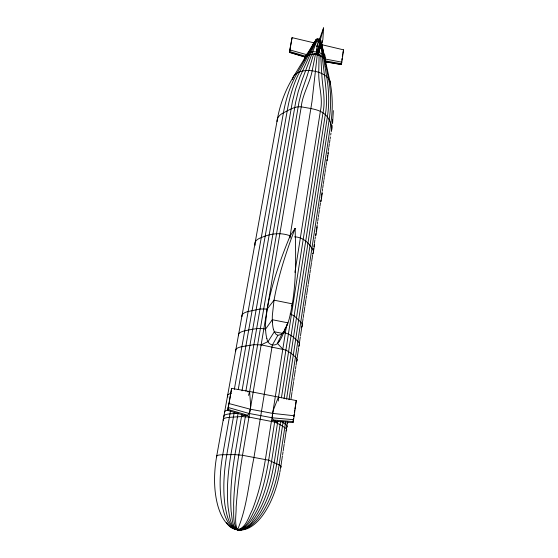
<?xml version="1.0" encoding="UTF-8"?>
<svg xmlns="http://www.w3.org/2000/svg" width="558" height="558" viewBox="0 0 558 558"><rect width="100%" height="100%" fill="white"/><g stroke="black" fill="none" stroke-linecap="round" stroke-linejoin="round"><path stroke-width="0.84" d="M234.269 412.174L226.813 454.637C223.967 471.37 222.747 488.543 225 505.415C226.722 514.092 228.11 526.236 237.589 529.877C247.103 528.398 250.863 517.203 254.894 509.775C261.8 494.004 265.943 477.153 268.677 460.204L274.773 421.22L293.02 422.566L293.048 421.75A12.429 1.904 -80 0 1 293.243 420.111M317.035 46.691L317.146 45.568M333.349 110.61L332.575 123.716M332.477 119.531L332.289 122.355M278.303 401.042L278.526 397.212L323.047 112.402C325.739 99.45 322.329 86.504 321.75 73.551L320.766 56.128L318.011 53.631A1.179 0.677 17.4 0 1 317.718 53.68L321.401 42.938A1.067 0.879 22.1 0 0 321.61 42.778A2.204 1.814 22.1 0 0 321.778 42.596L321.785 42.582A5.454 4.485 21.9 0 0 322.14 41.941L322.412 41.257A22.16 18.219 20.7 0 0 322.873 39.444L323.591 27.9L320.613 38.907A21.999 18.058 23.6 0 0 320.466 40.797L320.508 41.557A5.447 4.478 22.5 0 0 320.634 42.31L320.641 42.331A2.204 1.814 22.3 0 0 320.731 42.575A1.067 0.879 22.2 0 0 320.885 42.813L321.401 42.938L320.885 42.813L317.104 53.533L315.396 54.558L312.173 70.789C309.836 83.212 302.541 94.114 301.243 106.822L242.528 455.3C239.668 472.493 237.303 489.791 236.146 507.187C236.306 514.581 234.2 523.027 237.492 529.884C247.048 507.592 248.882 481.986 253.848 458.181L272.276 345.228L277.877 335.274L280.841 334.591L283.931 331.319A38.92 37.142 25.2 0 0 287.105 324.951M316.358 50.122L317.683 44.228L323.591 27.9M319.19 49.962L319.099 50.771M332.031 125.173L331.278 131.13M321.401 43.182L321.701 44.668L343.505 49.836L343.4 50.68M343.365 50.966L342.11 60.243A21.371 2.497 -76.7 0 1 341.803 62.14L341.656 62.935A5.378 0.635 -76.6 0 1 341.496 63.758L341.315 64.512M305.547 57.076L289.4 52.215L289.581 51.05A22.676 1.332 -77.3 0 1 289.881 49.334L292.064 37.644L314.042 42.854L315.758 40.03L316.742 40.267M293.243 420.118L293.264 419.979A30.453 4.757 -79.9 0 1 293.459 418.507L293.494 418.27M227.706 410.36L227.915 409.405A12.234 0.893 -79.1 0 0 228.243 407.668L228.271 407.528A28.911 2.065 -79 0 0 228.55 406.015L231.633 388.354L253.165 392.155L296.27 400.567L293.822 418.193A28.674 4.185 -79.9 0 1 293.578 419.7L293.557 419.846A12.13 1.807 -80 0 1 293.257 421.569M293.773 416.331L294.066 414.399M280.869 466.258L280.451 468.985M280.953 465.679L281.392 462.777M281.476 462.198L281.999 458.725M282.09 458.146L282.432 455.837M282.606 454.686L283.039 451.813M283.213 450.669L283.645 447.802M283.729 447.23L284.161 444.377M284.329 443.233L284.761 440.395M284.845 439.823L285.354 436.419M285.438 435.854L285.863 433.029M285.947 432.464L286.428 429.276M286.526 428.635L286.993 425.552M287.105 424.778L287.496 422.197M291.018 398.768L291.45 395.887M291.541 395.315L291.967 392.448M292.141 391.304L292.573 388.445M292.657 387.88L293.173 384.462M293.257 383.897L293.599 381.623M293.766 380.493L294.192 377.661M294.366 376.538L294.784 373.72M294.868 373.156L295.294 370.352M295.461 369.229L295.886 366.432M296.054 365.316L296.472 362.526M296.556 361.968L297.002 358.975M297.149 358.006L297.588 355.09M297.665 354.602L298.174 351.219M298.244 350.731L298.676 347.836M298.823 346.874L299.241 344.119M299.332 343.519L299.869 339.941M299.96 339.341L300.316 336.962M300.497 335.776L300.943 332.812M301.027 332.219L302.066 325.342M302.143 324.819L302.61 321.687M302.694 321.171L303.085 318.569M303.238 317.53L303.705 314.426M303.859 313.394L304.326 310.297M304.403 309.781L304.794 307.214M304.947 306.189L305.407 303.113M305.484 302.603L305.944 299.541M306.098 298.523L306.481 295.984M306.635 294.966L307.088 291.925M307.165 291.422L307.618 288.395M307.772 287.384L308.149 284.873M308.302 283.869L308.755 280.862M308.832 280.36L309.355 276.866M309.432 276.37L309.802 273.88M309.955 272.89L310.401 269.912M310.548 268.921L310.994 265.964M311.071 265.469L311.51 262.518M311.664 261.535L312.103 258.591M312.18 258.103L312.62 255.173M312.926 253.109L312.766 254.197A29.567 11.125 9.4 0 0 311.915 248.233C308.072 242.067 302.234 237.011 294.589 236.85M313.422 249.838L313.582 248.749M313.91 246.58L314.238 244.411M314.398 243.33L314.886 240.093M315.047 239.019L315.368 236.871M315.535 235.797L315.856 233.656M316.177 231.514L316.498 229.38M316.658 228.32L317.139 225.125M317.3 224.065L317.614 221.951M317.774 220.891L318.248 217.732M318.409 216.678L318.723 214.572M318.883 213.526L319.357 210.387M319.511 209.341L319.825 207.255M319.985 206.209L320.452 203.091M320.606 202.059L320.92 199.987M321.227 197.923L321.541 195.858M321.694 194.826L322.161 191.75M322.315 190.724L322.622 188.674M322.775 187.655L323.235 184.593M323.389 183.575L323.842 180.527M323.996 179.516L324.303 177.493M324.456 176.481L324.909 173.461M325.063 172.45L325.516 169.444M325.663 168.439L325.963 166.437M326.116 165.44L326.563 162.448M326.716 161.457L327.016 159.469M327.309 157.489L327.609 155.515M327.909 153.541L328.202 151.567M328.348 150.583L328.795 147.64M328.941 146.663L329.38 143.734M329.527 142.757L329.966 139.835M330.113 138.865L330.406 136.926M330.699 134.987L330.985 133.055M313.373 252.342L314.614 244.09M315.919 235.427L317.209 226.848M321.01 201.536L322.259 193.242M327.134 160.753L328.334 152.801M283.164 421.534L276.74 463.635C274.055 480.577 269.207 497.429 260.467 512.286C255.341 520.363 247.954 530.811 237.115 529.814C226.046 527.184 220.584 515.452 217.76 505.457C213.456 489.331 213.881 472.263 216.727 455.921L277.417 118.966C280.032 104.381 285.278 90.257 292.978 77.583L305.365 57.16L289.414 52.389M286.561 399.235L329.074 120.361C331.222 106.522 331.243 92.293 328.474 78.545L321.408 43.301M285.703 421.506L279.139 464.912C276.622 480.996 271.865 496.955 263.474 510.995C258.054 519.596 250.5 529.347 239.515 530.086M288.995 399.751L330.782 123.541C332.945 109.277 332.826 94.588 329.729 80.471L321.568 43.217A3.948 2.413 9.4 0 1 321.582 44.912M280.541 421.52L274.264 462.38C270.846 482.677 265.287 503.414 253.018 520.279C247.703 530.386 232.839 533.706 226.597 522.609M284.036 398.775L327.295 117.264C329.527 103.837 328.906 90.096 326.688 76.711L321.129 43.489M341.775 60.208L342.061 58.374M228.85 403.448L228.334 406.357A30.725 2.344 -79.1 0 0 228.083 407.828L228.062 407.968A12.534 0.935 -79.1 0 0 227.79 409.607L227.685 410.381L245.513 415.78A2.399 2.26 -53.7 0 0 247.313 415.396L248.966 417.07L274.641 422.071L280.067 424.603L284.782 427.609A32.176 5.594 9.3 0 1 286.01 430.922M277.835 421.011L271.606 461.208C268.893 478.108 264.527 494.904 257.036 510.347C252.641 518.033 247.682 529.179 237.589 529.877C227.252 526.808 224.19 514.518 222.077 505.262C218.966 488.585 219.873 471.391 222.726 454.749L230.496 410.967M281.42 397.861L325.321 114.516C327.741 101.41 325.907 88.115 324.421 75.03L320.843 44.982M294.359 412.474L294.694 410.311M286.428 326.221L265.399 459.429C262.602 476.63 258.654 493.739 252.258 509.984C248.617 516.868 246.043 528.077 237.324 529.807M286.526 325.6L286.624 324.986M294.924 272.388L320.369 111.188C323.361 98.166 318.325 85.353 318.751 72.324L319.085 55.423L317.383 53.673L312.006 101.382L290.111 235.901L290.265 238.022M294.889 409.105L295.315 406.44M295.468 405.471L296.27 400.567M292.064 37.644L290.279 48.03A21.518 1.228 -77.5 0 1 289.93 49.927L289.909 50.032M342.333 56.693L342.703 54.482M287.154 324.965L287.949 322.845A81.859 77.841 13.3 0 0 289.253 318.73C296.619 289.288 295.998 258.549 295.112 228.424C286.233 251.728 278.414 275.582 274.034 300.169L267.163 309.055L265.636 322.085A79.041 73.558 43.8 0 0 265.531 329.122L265.58 329.911M231.633 388.354L229.08 403.078M342.877 53.456L343.505 49.836M280.318 469.773L279.9 472.152M241.886 414.329L234.967 454.603C231.87 473.351 229.819 492.435 231.138 511.449C232.24 516.854 231.716 531.077 240.135 529.403M245.876 391.144L295.698 101.954L298.251 91.519L302.059 80.073L317.565 38.969L317.823 39.499M238.113 413.178L230.914 454.568C227.978 472.103 226.388 490.029 228.145 507.78C229.659 515.348 229.777 528.705 239.57 530.086M241.998 390.83L292.455 101.382L295.684 88.875L300.218 76.195L317.125 39.039L317.676 39.744M238.252 389.498L287.203 110.84C289.588 97.378 293.285 84 299.66 71.836L316.735 39.158A2.713 1.667 9.4 0 1 320.02 39.485M267.254 308.511C271.906 283.506 280.409 259.358 290.111 235.901L295.112 228.424M234.325 389.414L283.422 112.8C285.898 98.899 290.258 85.228 297.254 72.917L316.393 39.318L317.265 39.904M279.746 472.947C276.677 488.383 271.383 503.741 261.862 516.436C256.164 523.843 247.152 531.934 237.108 529.612C232.281 522.462 234.095 512.767 233.614 504.578C234.088 487.887 236.111 471.273 238.866 454.819L245.513 415.78L245.06 415.257M289.811 50.527L289.595 51.594M317.293 44.849L317.481 43.901M289.588 51.629L289.435 52.299M248.498 395.42L249.6 391.751L299.032 101.821L301.501 92.042L307.353 75.274L313.505 54.419L316.902 53.331L320.738 42.575L321.617 42.785L318.011 53.631M293.055 422.483L293.257 421.569L273.176 419.979L271.425 421.241M289.4 52.215L289.616 51.503L305.819 56.288A13.148 1.73 12.5 0 1 306.984 55.835M322.273 56.979A13.19 7.331 44.7 0 0 318.123 53.442L321.785 42.582L320.641 42.31L316.763 53.122A2.378 1.381 16.7 0 0 316.909 53.331A1.179 0.684 17 0 0 317.104 53.533L321.129 42.966M318.744 39.667L318.96 39.067L318.904 42.868M316.874 46.53L317.049 46.042L316.818 46.642M305.372 57.146L305.819 56.288M286.979 325.063L283.373 333.426M291.534 306.007L291.722 305.554M292.106 304.647L292.427 303.88L274.034 300.169L272.36 315.361A80.701 74.688 43.3 0 0 272.304 319.734L272.388 322.029M325.691 61.757L341.224 64.393L341.496 63.758L325.175 60.836A13.162 1.73 12.6 0 0 325.279 60.138M287.119 324.749L287.949 322.845L272.304 319.734L265.545 329.122C258.591 327.469 251.525 329.485 244.711 330.873A30.92 8.384 9.4 0 0 238.531 335.714M315.723 41.104L316.149 40.873M310.904 48.407L314.042 42.854L308.093 52.536M310.806 48.574L310.325 49.425M309.941 50.094L308.693 52.236M306.356 55.375L306.767 54.698A9.423 5.601 9.4 0 1 317.558 52.131A9.423 5.601 9.4 0 1 324.909 58.967L341.796 62.147L341.273 63.814A5.441 0.649 -76.5 0 0 341.224 64.4M308.302 52.877L307.73 53.826M275.247 420.865L274.85 421.227M279.418 341.001C276.405 347.606 267.463 345.541 266.905 338.546M293.808 416.087L294.192 415.752L272.667 413.38L250.291 409.202L228.996 403.56M318.848 41.599L318.332 40.553L318.723 40.455M318.953 40.322L319.406 40.057M223.465 420.537A32.176 5.594 9.3 0 1 229.366 417.349L241.509 416.547L244.718 414.817M235.755 351.156A31.15 7.896 9.4 0 1 241.914 346.658L253.869 344.684L261.13 344.886L268.091 341.538L274.313 331.766L273.427 329.248M244.746 528.928L245.108 528.761M319.504 41.404L318.388 40.657L319.315 40.302M244.02 529.228C242.019 529.723 238.671 530.867 237.129 529.305M319.539 40.929L318.388 40.657L319.281 40.455M318.388 40.657L319.511 40.546M237.854 413.199L229.987 413.862A32.127 5.713 9.3 0 0 224.037 417.063M247.445 391.744L249.6 391.751L250.661 405.415A30.265 28.116 -52.5 0 1 250.305 409.202M241.509 416.547L248.966 417.07M267.163 309.055L260 309.006L248.15 311.531A30.641 8.977 9.4 0 0 241.921 316.679M228.271 407.528L248.966 413.436L272.52 417.823L293.578 419.7M325.565 61.875L341.287 64.582M341.133 63.187L341.343 63.228A22.515 2.72 -76.4 0 1 341.489 62.147M237.227 529.821L234.604 528.719M261.13 344.886L285.898 350.054L291.039 353.207L295.447 357.085A31.15 7.896 9.4 0 1 296.577 361.486M283.659 332.701C289.442 333.37 293.926 337.353 297.832 341.336A30.92 8.384 9.4 0 1 298.837 346.072M290.753 236.041C280.967 232.156 270.63 233.439 261.27 237.617A29.567 11.125 9.4 0 0 255.194 245.227M277.877 335.274L275.959 334.235L274.313 331.766L282.32 333.349L277.361 343.358L282.808 349.12M306.767 54.698L289.923 49.934L289.79 51.113M228.083 407.828L228.606 407.982M227.915 409.405L247.571 415.215M305.463 55.793L306.091 55.981M290.167 313.875L294.129 315.842L300.755 322.029A30.641 8.977 9.4 0 1 301.627 327.162M279.405 397.603L278.526 397.212L277.793 398.67L273.497 409.698A30.034 25.243 81.1 0 0 272.653 413.38M281.358 421.555L285.305 424.136A32.127 5.713 9.3 0 1 286.519 427.512M317.251 39.625L316.735 39.158A2.713 1.667 9.4 0 0 315.884 41.013M275.994 421.095L277.493 423.222M316.491 52.396L320.473 40.797L322.412 41.257L318.506 52.905A5.929 3.453 18.3 0 1 318.102 53.428M323.752 53.24L321.701 44.668L321.959 46.53M323.793 53.415L324.421 56.386M326.123 66.59L326.242 67.155M324.909 58.967L325.035 59.769M322.357 49.369L322.245 48.56M325.175 60.836L325.175 60.857A1.332 0.384 86.5 0 1 325.216 61.673M280.43 467.562A32.72 4.318 9.3 0 0 279.139 464.912L268.677 460.204L242.528 455.3L234.967 454.603L222.726 454.749A32.72 4.318 9.3 0 0 216.776 456.835M287.837 422.148A32.064 5.852 9.3 0 1 287.07 423.431M224.637 412.676A32.064 5.852 9.3 0 1 227.971 410.053M331.208 131.276A27.747 14.355 9.4 0 0 330.782 123.541C325.956 109.528 314.782 109.375 301.243 106.822C294.729 106.083 289.037 110.135 283.422 112.8A27.747 14.355 9.4 0 0 277.047 121.595M227.957 397.052A31.82 6.41 9.4 0 1 231.263 393.362M250.249 409.202A14.375 13.462 -52.6 0 1 249.021 413.457M248.938 413.422A5.489 5.162 -53.2 0 1 247.592 415.236M272.471 417.823A14.327 12.164 81.2 0 1 272.702 413.394M266.829 338.56A40.239 38.042 39.8 0 1 265.643 329.911M273.378 329.255A38.732 36.451 39 0 1 272.437 322.036M285.089 328.502A80.115 76.53 12.7 0 1 283.666 332.707M283.318 333.398A40.427 38.767 24.7 0 1 279.481 341.05M272.548 417.816A5.482 4.687 81.5 0 0 273.155 419.993L273.343 420.244A2.392 2.051 81.7 0 0 274.766 421.241M292.657 79.564A19.132 10.839 9.4 0 1 312.306 70.81A19.132 10.839 9.4 0 1 330.517 84.593M304.305 60.02A10.825 6.396 9.4 0 1 315.814 54.614A10.825 6.396 9.4 0 1 325.593 63.235M311.664 54.475A13.176 6.208 -23.5 0 1 316.763 53.122M317.767 46.168A3.948 2.413 9.4 0 1 316.686 45.944M314.014 43.775A3.948 2.413 9.4 0 1 315.465 41.585A3.948 2.413 9.4 0 1 319.476 41.697M324.742 54.74A23.08 4.75 85.3 0 1 325.335 57.53M325.105 59.657A5.964 1.59 86.7 0 1 325.251 60.773M307.472 52.947A24.454 4.213 -65.4 0 1 307.039 53.659M305.882 56.491A6.04 0.774 -62.4 0 1 305.658 56.797M305.149 58.346A13.099 11.962 0.3 0 1 305.547 57.076M312.271 44.912A23.094 0.956 -59.8 0 1 312.878 44.18M305.854 56.051A5.971 0.593 -61.2 0 1 306.468 55.026M316.56 51.915A23.352 14.013 12.3 0 1 316.435 50.129M316.811 53.115A5.915 3.467 16.2 0 1 316.539 52.438M319.239 50.813A23.562 13.776 22.4 0 1 318.751 52.466M318.548 42.345A2.713 1.667 9.4 0 1 317.788 42.227"/></g></svg>
